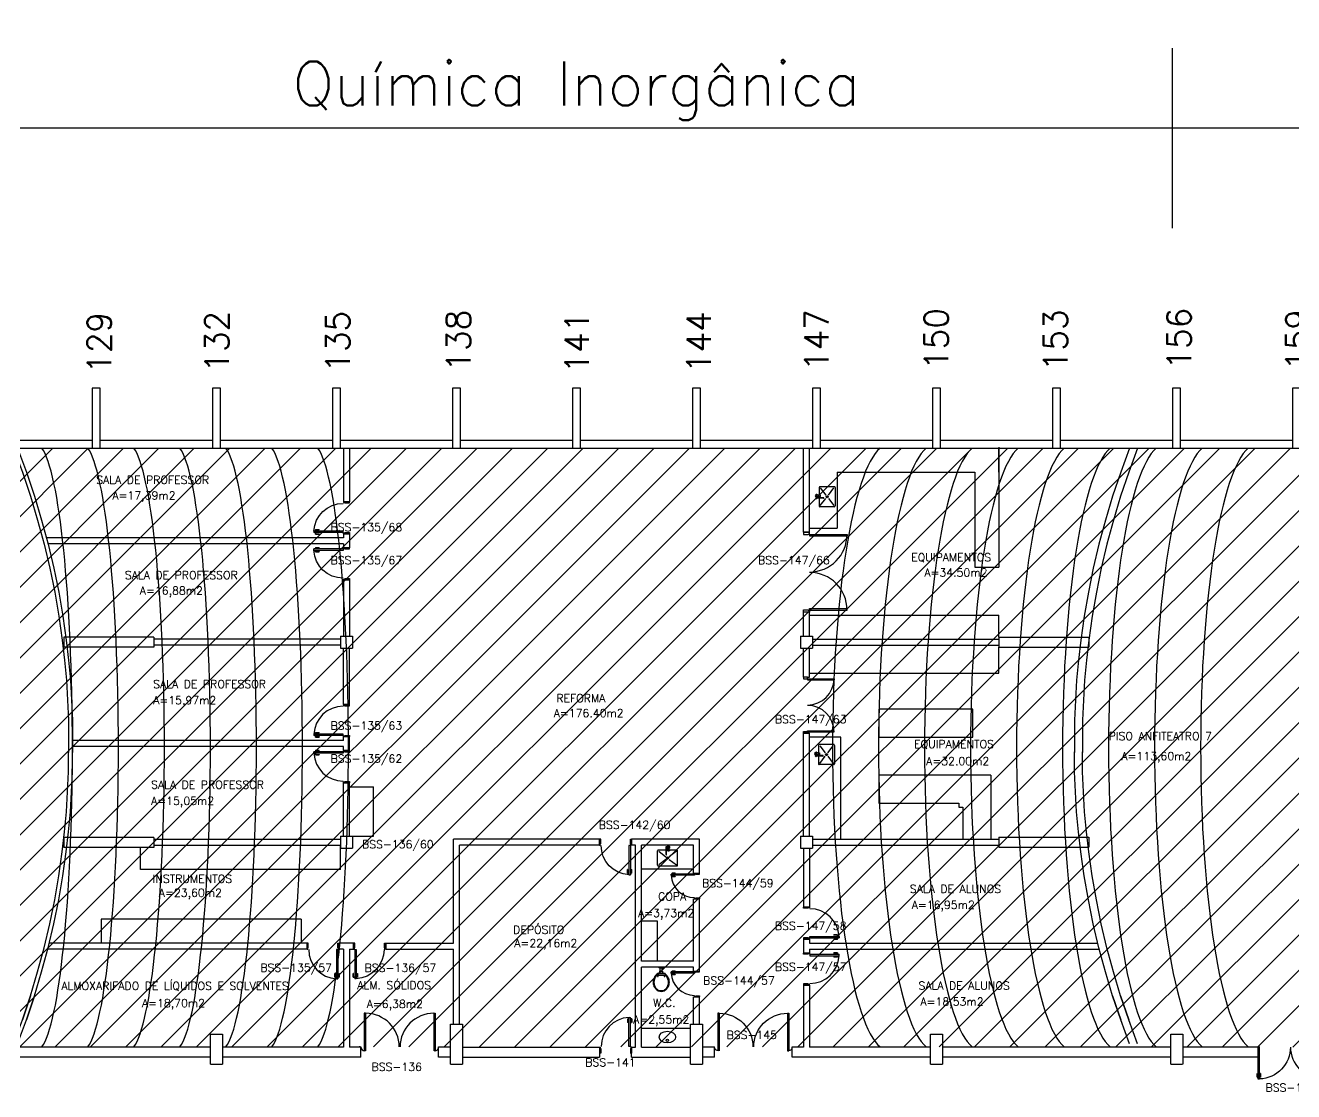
# Model space of a CAD drawing. Extents: x -248 to -11, y 347 to 447.
# Drawn here: x -106.94 to -75.24, y 415.94 to 442.6 of the extents above; entities that cross this region are included whole.
import ezdxf
from ezdxf.enums import TextEntityAlignment as Align

# ---------------------------------------------------------------- set-up
doc = ezdxf.new("R2010")
doc.units = 0
doc.header["$LTSCALE"] = 0.02
doc.header["$MEASUREMENT"] = 0
doc.header["$PDMODE"] = 99
doc.layers.get('0').update_dxf_attribs({"linetype": 'CONTINUOUS'})
doc.layers.get('DEFPOINTS').update_dxf_attribs({"linetype": 'CONTINUOUS'})
for name, color, linetype in [('1', 1, 'CONTINUOUS'), ('ALV', 2, 'CONTINUOUS'), ('AREA', 2, 'CONTINUOUS'), ('BANC', 2, 'CONTINUOUS'), ('DIV', 2, 'CONTINUOUS'), ('EQUIP', 1, 'CONTINUOUS'), ('ESQ', 1, 'CONTINUOUS'), ('ESTR', 3, 'CONTINUOUS'), ('LAYOUT-ANF', 1, 'CONTINUOUS'), ('MAÇANETA', 1, 'CONTINUOUS'), ('NOPILAR1', 2, 'CONTINUOUS'), ('PORTA', 2, 'CONTINUOUS'), ('TEXTO', 2, 'CONTINUOUS'), ('TEXTO-CENTRO-CUSTO', 2, 'CONTINUOUS'), ('TEXTO-ENDEREÇO', 2, 'CONTINUOUS')]:
    doc.layers.add(name, color=color, linetype=linetype)
doc.styles.add('1', font='romans.shx', dxfattribs={"height": 1.1})
doc.styles.add('NOPILAR', font='simplex.shx', dxfattribs={"height": 0.6})
doc.styles.add('UNB-100', font='simplex.shx', dxfattribs={"height": 0.2})
doc.styles.add('UNB-100-1', font='simplex.shx', dxfattribs={"height": 0.2})
doc.dimstyles.new('1-600', dxfattribs={"dimtxt": 1.1, "dimasz": 2.5, "dimexe": 2, "dimexo": 4, "dimgap": 0.2, "dimtad": 1, "dimdec": 0, "dimzin": 4, "dimdsep": 46, "dimlunit": 6, "dimtxsty": '1', "dimblk1": 'NONE', "dimblk2": 'NONE', "dimsah": 1, "dimcen": 0, "dimclrd": 2, "dimclre": 2, "dimclrt": 2, "dimadec": 0, "dimazin": 0, "dimtfac": 1, "dimtdec": 0, "dimtmove": 2, "dimatfit": 3, "dimldrblk": 'NONE', "dimfxl": 0, "dimtolj": 1, "dimtzin": 0, "dimarcsym": 0})

# ---------------------------------------------------------------- blocks, each defined once
blk = doc.blocks.new('PILAR-SSS')
blk.add_lwpolyline([(0, 0), (0, -1.5), (0.2, -1.5), (0.2, 0)], close=True)
blk = doc.blocks.new('PISOANF-SSS')
for p, q in [((0, 0), (-0.224, -0.6)), ((-0.224, -0.6), (-0.427, -1.2)), ((-0.427, -1.2), (-0.603, -1.8)), ((-0.603, -1.8), (-0.772, -2.4)), ((-0.772, -2.4), (-0.914, -3)), ((-0.914, -3), (-1.032, -3.6)), ((-1.032, -3.6), (-1.14, -4.2)), ((-1.14, -4.2), (-1.223, -4.8)), ((-1.223, -4.8), (-1.28, -5.3)), ((-1.28, -5.3), (-1.324, -5.8)), ((-1.324, -5.8), (-1.355, -6.3)), ((-1.355, -6.3), (-1.374, -6.8)), ((-1.374, -6.8), (-1.374, -7.111)), ((-1.374, -7.111), (-1.38, -7.611)), ((-1.374, -8.093), (-1.38, -7.593)), ((-1.355, -8.593), (-1.374, -8.093)), ((-1.324, -9.093), (-1.355, -8.593)), ((-1.28, -9.593), (-1.324, -9.093)), ((-1.223, -10.093), (-1.28, -9.593)), ((-1.14, -10.693), (-1.223, -10.093)), ((-1.032, -11.293), (-1.14, -10.693)), ((-0.914, -11.893), (-1.032, -11.293)), ((-0.772, -12.493), (-0.914, -11.893)), ((-0.603, -13.093), (-0.772, -12.493)), ((-0.427, -13.693), (-0.603, -13.093))]:
    blk.add_line(p, q)
blk.add_lwpolyline([(-0.224, -14.293), (-0.427, -13.693)], close=True)
blk.add_lwpolyline([(0, -14.893), (-0.224, -14.293)])
blk = doc.blocks.new('*D57')
at = {"color": 2, "linetype": 'ByBlock'}
for p, q in [((-78.269, 437.53), (-78.269, 442.03)), ((-72.069, 440.03), (-78.269, 440.03))]:
    blk.add_line(p, q, dxfattribs=at)
at = {"layer": 'DEFPOINTS', "color": 0, "linetype": 'ByBlock'}
for p in [(-78.269, 440.03), (-78.269, 433.53), (-72.069, 433.53)]:
    blk.add_point(p, dxfattribs=at)
blk = doc.blocks.new('_NONE')
at = {"color": 0, "linetype": 'ByBlock'}
blk.add_circle((0, 0), 0.25, dxfattribs=at)
blk = doc.blocks.new('*D56')
at = {"layer": 'DEFPOINTS', "color": 0}
for p in [(-108.069, 440.03), (-108.069, 433.53), (-78.269, 433.53)]:
    blk.add_point(p, dxfattribs=at)
at = {"layer": 'TEXTO-CENTRO-CUSTO', "color": 2, "lineweight": -2}
for p, q in [((-108.069, 437.53), (-108.069, 442.03)), ((-78.269, 440.03), (-108.069, 440.03))]:
    blk.add_line(p, q, dxfattribs=at)
at = {"layer": 'TEXTO-CENTRO-CUSTO', "color": 2, "insert": (-93.169, 440.963), "char_height": 1.1, "attachment_point": 5, "style": '1'}
blk.add_mtext('\\A1;Química Inorgânica', dxfattribs=at)
blk = doc.blocks.new('PDVDP-SSS')
for p, q in [((0.112, 0.84), (0.112, -0.1)), ((0.147, 0.84), (0.112, 0.84)), ((0.147, 0.84), (0.147, -0.1)), ((1.853, 0.84), (1.888, 0.84)), ((1.853, 0.84), (1.853, -0.1)), ((1.888, 0.84), (1.888, -0.1)), ((0.009, 0), (-0.009, 0)), ((0, -0.012), (0, 0.01)), ((0.147, -0.1), (0.112, -0.1))]:
    blk.add_line(p, q)
at = {"color": 1}
for centre, radius, start, end in [((0.148, -0.002), 0.843, 0, 90), ((1.853, -0.002), 0.843, 90, 180), ((0.131, 0), 0.101, 180, 270), ((1.87, 0), 0.101, 270, 0)]:
    blk.add_arc(centre, radius, start, end, dxfattribs=at)
blk = doc.blocks.new('PE80-SSS')
for p, q in [((0.075, 0), (-0.075, 0)), ((-0.075, -0.03), (-0.075, 0)), ((0.075, 0), (0.075, -0.02)), ((0.777, 0.01), (0.687, 0.01)), ((0.687, 0), (0.687, 0.01)), ((0.777, 0.01), (0.777, -0.03)), ((0.04, -0.03), (-0.075, -0.03)), ((0.075, -0.02), (0.04, -0.02)), ((0.04, -0.03), (0.04, -0.02)), ((0.085, -0.03), (0.817, -0.03)), ((0.085, -0.03), (0.085, -0.065)), ((0.085, -0.065), (0.817, -0.065)), ((0.767, 0), (0.687, 0)), ((0.767, -0.095), (0.687, -0.095)), ((0.687, -0.095), (0.687, -0.105)), ((0.777, -0.105), (0.687, -0.105)), ((0.767, 0), (0.767, -0.03)), ((0.767, -0.095), (0.767, -0.065)), ((0.777, -0.105), (0.777, -0.065)), ((0.817, -0.065), (0.817, -0.03)), ((0.04, -0.771), (-0.075, -0.771)), ((-0.075, -0.771), (-0.075, -0.801)), ((0.075, -0.801), (-0.075, -0.801)), ((0.075, -0.802), (-0.075, -0.802)), ((0.04, -0.771), (0.04, -0.781)), ((0.075, -0.781), (0.04, -0.781)), ((0.075, -0.801), (0.075, -0.781))]:
    blk.add_line(p, q)
blk.add_arc((0.085, -0.03), 0.731, 270, 357.3429)
blk = doc.blocks.new('PD80-SSS')
at = {"color": 1}
for p, q in [((-0.777, 0.01), (-0.777, -0.03)), ((-0.777, 0.01), (-0.687, 0.01)), ((-0.687, 0), (-0.687, 0.01)), ((-0.777, -0.105), (-0.777, -0.065)), ((-0.777, -0.105), (-0.687, -0.105)), ((-0.767, 0), (-0.767, -0.03)), ((-0.767, 0), (-0.687, 0)), ((-0.767, -0.095), (-0.767, -0.065)), ((-0.767, -0.095), (-0.687, -0.095)), ((-0.687, -0.095), (-0.687, -0.105))]:
    blk.add_line(p, q, dxfattribs=at)
at = {"color": 2}
for p, q in [((-0.075, 0), (0.075, 0)), ((0.075, -0.03), (0.075, 0)), ((-0.817, -0.065), (-0.817, -0.03)), ((-0.085, -0.03), (-0.817, -0.03)), ((-0.085, -0.065), (-0.817, -0.065)), ((-0.085, -0.03), (-0.085, -0.065)), ((-0.075, 0), (-0.075, -0.02)), ((-0.075, -0.02), (-0.04, -0.02)), ((-0.04, -0.03), (-0.04, -0.02)), ((-0.04, -0.03), (0.075, -0.03)), ((-0.075, -0.781), (-0.04, -0.781)), ((-0.075, -0.801), (-0.075, -0.781)), ((-0.075, -0.801), (0.075, -0.801)), ((-0.075, -0.802), (0.075, -0.802)), ((-0.04, -0.771), (0.075, -0.771)), ((-0.04, -0.771), (-0.04, -0.781)), ((0.075, -0.771), (0.075, -0.801))]:
    blk.add_line(p, q, dxfattribs=at)
at = {"color": 1}
blk.add_arc((-0.085, -0.03), 0.731, 182.6571, 270, dxfattribs=at)
blk = doc.blocks.new('VDC-P-SSS')
for p, q in [((-0.127, 0.192), (0.127, 0.192)), ((-0.109, 0.202), (0.109, 0.202)), ((-0.068, 0.152), (0.068, 0.152)), ((-0.05, 0.152), (-0.03, 0.11)), ((-0.05, 0.015), (-0.05, 0)), ((-0.05, 0), (0.05, 0)), ((0.045, 0.02), (-0.045, 0.02)), ((-0.04, 0.025), (-0.04, 0.02)), ((0.035, 0.03), (-0.035, 0.03)), ((-0.03, 0.152), (-0.03, 0.11)), ((0.03, 0.11), (-0.03, 0.11)), ((0.03, 0.1), (-0.03, 0.1)), ((-0.025, 0.1), (-0.025, 0.03)), ((0.025, 0.1), (0.025, 0.03)), ((0.03, 0.152), (0.03, 0.11)), ((0.05, 0.152), (0.03, 0.11)), ((0.04, 0.025), (0.04, 0.02)), ((0.05, 0.015), (0.05, 0))]:
    blk.add_line(p, q)
for points in [[(0.16, 0.244, 0.050424), (0.18, 0.288, 0.082137), (0.195, 0.381, 0.082137), (0.18, 0.474, 0.090148), (0.138, 0.549, 0.104406), (0.073, 0.601, 0.117345), (0, 0.619, 0.117345), (-0.073, 0.601, 0.104406), (-0.138, 0.549, 0.090148), (-0.18, 0.474, 0.082137), (-0.195, 0.381, 0.082137)], [(-0.195, 0.381, 0.082137), (-0.18, 0.288, 0.050424), (-0.16, 0.244, 0.104406)], [(0.142, 0.254, 0.050424), (0.161, 0.295, 0.082137), (0.175, 0.381, 0.082137), (0.161, 0.468, 0.090148), (0.122, 0.536, 0.104406), (0.064, 0.583, 0.117345), (0, 0.599, 0.117345), (-0.064, 0.583, 0.104406), (-0.122, 0.536, 0.090148), (-0.161, 0.468, 0.082137), (-0.175, 0.381, 0.082137)], [(-0.175, 0.381, 0.082137), (-0.161, 0.295, 0.050424), (-0.142, 0.254, 0.050424)]]:
    blk.add_lwpolyline(points, format="xyb")
for centre in [(-0.083, 0.226), (0.083, 0.226)]:
    blk.add_circle(centre, 0.0101)
for centre, radius, start, end in [((0.08, 0.36), 0.266, 205.6863, 226.7558), ((0.08, 0.36), 0.246, 205.6863, 219.7706), ((-0.068, 0.202), 0.05, 226.7558, 270), ((-0.045, 0.015), 0.005, 90, 180), ((-0.035, 0.025), 0.005, 90, 180), ((-0.03, 0.105), 0.005, 90, 270), ((0.03, 0.105), 0.005, 270, 90), ((0.035, 0.025), 0.005, 0, 90), ((0.045, 0.015), 0.005, 360, 90), ((0.068, 0.202), 0.05, 270, 313.2442), ((-0.08, 0.36), 0.266, 313.2442, 334.3137), ((-0.08, 0.36), 0.246, 320.2294, 334.3137)]:
    blk.add_arc(centre, radius, start, end)
blk = doc.blocks.new('INOXA1-P-SSS')
for p, q in [((0.043, 0.008), (0.043, -0.022)), ((0.062, 0.04), (0.071, 0.04)), ((0.131, 0.048), (0.076, 0.043)), ((0.131, -0.002), (0.076, 0.003)), ((0.12, 0.23), (0.12, 0.047)), ((0.22, 0.25), (0.14, 0.25)), ((0.15, 0.22), (0.287, 0.043)), ((0.5, 0.25), (0.22, 0.25)), ((0.353, 0.043), (0.49, 0.22)), ((0.52, 0.23), (0.52, -0.23)), ((0.22, -0.027), (0.054, -0.027)), ((0.22, -0.037), (0.054, -0.037)), ((0.063, -0.003), (0.063, -0.021)), ((0.12, -0.001), (0.12, -0.027)), ((0.12, -0.037), (0.12, -0.23)), ((0.22, -0.25), (0.14, -0.25)), ((0.15, -0.22), (0.287, -0.043)), ((0.231, -0.027), (0.22, -0.027)), ((0.231, -0.037), (0.22, -0.037)), ((0.5, -0.25), (0.22, -0.25)), ((0.353, -0.043), (0.49, -0.22))]:
    blk.add_line(p, q)
blk.add_lwpolyline([(0.076, 0.003), (0.072, 0.004), (0.069, 0.009), (0.067, 0.015), (0.066, 0.023), (0.067, 0.031), (0.069, 0.037), (0.072, 0.042), (0.076, 0.043)])
blk.add_lwpolyline([(0.131, 0.048), (0.137, 0.046), (0.143, 0.041), (0.147, 0.033), (0.148, 0.023), (0.147, 0.013), (0.143, 0.006), (0.137, 0), (0.131, -0.002), (0.125, 0), (0.119, 0.006), (0.115, 0.013), (0.114, 0.023), (0.115, 0.033), (0.119, 0.041), (0.125, 0.046)], close=True)
for radius in [0.0266, 0.0163]:
    blk.add_circle((0.32, 0), radius)
for centre, radius, start, end in [((0.054, 0.023), 0.0349, 36.1705, 252.2568), ((0.054, 0.023), 0.0189, 62.7367, 235.7375), ((0.073, -0.003), 0.01, 102.8285, 180), ((0.054, 0.023), 0.0349, 285.5373, 323.9987), ((0.14, 0.23), 0.02, 90, 180), ((0.5, 0.23), 0.02, 360, 90), ((0.054, -0.032), 0.0145, 20.161, 339.839), ((0.054, -0.032), 0.005, 90.0037, 269.9963), ((0.14, -0.23), 0.02, 180, 270), ((0.231, -0.032), 0.00738, 222.6559, 137.3441), ((0.231, -0.032), 0.005, 269.9935, 90.0065), ((0.5, -0.23), 0.02, 270, 360)]:
    blk.add_arc(centre, radius, start, end)
blk = doc.blocks.new('PTDP-SSS')
for p, q in [((0.055, 1.015), (0.09, 1.015)), ((0.055, 0.075), (0.055, 1.015)), ((0.09, 0.075), (0.09, 1.015)), ((1.91, 0.075), (1.91, 1.015)), ((1.945, 1.015), (1.91, 1.015)), ((1.945, 0.075), (1.945, 1.015)), ((0.05, 0.075), (0, 0.075)), ((0, 0.075), (0, -0.075)), ((0.05, 0.04), (0.05, 0.075)), ((0.06, 0.04), (0.05, 0.04)), ((0.055, 0.075), (0.09, 0.075)), ((0.06, -0.075), (0.06, 0.04)), ((1.945, 0.075), (1.91, 0.075)), ((1.94, -0.075), (1.94, 0.04)), ((1.94, 0.04), (1.95, 0.04)), ((1.95, 0.04), (1.95, 0.075)), ((1.95, 0.075), (2, 0.075)), ((2, 0.075), (2, -0.075)), ((0, -0.075), (0.06, -0.075)), ((2, -0.075), (1.94, -0.075))]:
    blk.add_line(p, q)
for centre, start, end in [((0.055, 0.075), 0, 90), ((1.945, 0.075), 90, 180)]:
    blk.add_arc(centre, 0.94, start, end)
blk = doc.blocks.new('DOOR-80-SSS')
at = {"layer": 'MAÇANETA'}
for p, q in [((-0.08, -0.755), (-0.08, -0.665)), ((-0.08, -0.665), (-0.075, -0.665)), ((-0.08, -0.755), (-0.053, -0.755)), ((-0.075, -0.755), (-0.075, -0.665)), ((-0.075, -0.735), (-0.053, -0.735)), ((-0.053, -0.728), (-0.05, -0.728)), ((-0.053, -0.763), (-0.053, -0.728)), ((-0.053, -0.763), (-0.05, -0.763)), ((-0.012, -0.728), (-0.015, -0.728)), ((-0.012, -0.763), (-0.015, -0.763)), ((-0.012, -0.763), (-0.012, -0.728)), ((0.01, -0.735), (-0.012, -0.735)), ((0.015, -0.755), (-0.012, -0.755)), ((0.01, -0.755), (0.01, -0.665)), ((0.015, -0.665), (0.01, -0.665)), ((0.015, -0.755), (0.015, -0.665))]:
    blk.add_line(p, q, dxfattribs=at)
at = {"layer": 'PORTA'}
for p, q in [((-0.05, -0.8), (-0.05, 0)), ((-0.015, 0), (-0.05, 0)), ((-0.015, -0.8), (-0.015, 0)), ((-0.05, -0.8), (-0.015, -0.8))]:
    blk.add_line(p, q, dxfattribs=at)
at = {"layer": 'PORTA', "color": 1}
blk.add_arc((-0.02, 0), 0.8, 180, 267.8509, dxfattribs=at)

msp = doc.modelspace()

# ---------------------------------------------------------------- hatches: boundary and pattern name
at = {"layer": '1'}
h = msp.add_hatch(dxfattribs=at)
h.set_pattern_fill('ANSI31', color=256, scale=5, angle=180, style=0)
h.paths.add_polyline_path([(-111.094, 432.03), (-72.243, 432.03), (-72.269, 417.058), (-111.069, 417.061)])

# ---------------------------------------------------------------- linework, layer by layer
at = {"layer": 'ALV'}
for p, q in [((-108.069, 432.23), (-105.269, 432.23)), ((-105.069, 432.23), (-102.269, 432.23)), ((-102.069, 432.23), (-99.269, 432.23)), ((-99.069, 432.23), (-96.269, 432.23)), ((-96.069, 432.23), (-93.269, 432.23)), ((-93.069, 432.23), (-90.269, 432.23)), ((-90.069, 432.23), (-87.269, 432.23)), ((-87.069, 432.23), (-84.269, 432.23)), ((-84.069, 432.23), (-81.269, 432.23)), ((-81.069, 432.23), (-78.269, 432.23)), ((-78.069, 432.23), (-75.269, 432.23)), ((-108.069, 432.03), (-105.269, 432.03)), ((-105.069, 432.03), (-102.269, 432.03)), ((-102.069, 432.03), (-99.269, 432.03)), ((-99.069, 432.03), (-96.269, 432.03)), ((-98.989, 432.03), (-98.989, 430.693)), ((-98.839, 432.03), (-98.839, 430.693)), ((-96.069, 432.03), (-93.269, 432.03)), ((-93.069, 432.03), (-90.269, 432.03)), ((-90.069, 432.03), (-87.269, 432.03)), ((-87.494, 429.93), (-87.494, 432.03)), ((-87.344, 429.93), (-87.344, 432.03)), ((-87.069, 432.03), (-84.269, 432.03)), ((-84.069, 432.03), (-81.269, 432.03)), ((-81.069, 432.03), (-78.269, 432.03)), ((-78.069, 432.03), (-75.269, 432.03)), ((-98.839, 430.693), (-98.989, 430.693)), ((-98.839, 429.891), (-98.989, 429.891)), ((-98.989, 429.891), (-98.989, 429.791)), ((-98.839, 429.891), (-98.839, 429.541)), ((-87.494, 429.93), (-87.344, 429.93)), ((-98.989, 429.791), (-106.415, 429.791)), ((-98.989, 429.641), (-106.373, 429.641)), ((-98.989, 429.641), (-98.989, 429.541)), ((-98.839, 429.541), (-98.989, 429.541)), ((-98.839, 428.74), (-98.989, 428.74)), ((-98.989, 428.74), (-98.989, 427.33)), ((-98.839, 428.74), (-98.839, 427.33)), ((-87.494, 427.33), (-87.494, 427.93)), ((-87.344, 427.93), (-87.494, 427.93)), ((-87.344, 427.33), (-87.344, 427.93)), ((-103.729, 427.305), (-105.979, 427.305)), ((-103.729, 427.055), (-105.979, 427.055)), ((-99.069, 427.255), (-103.729, 427.255)), ((-99.069, 427.105), (-103.729, 427.105)), ((-98.989, 425.619), (-98.989, 427.03)), ((-98.839, 425.619), (-98.839, 427.03)), ((-87.494, 426.305), (-87.494, 427.03)), ((-87.344, 426.305), (-87.344, 427.03)), ((-87.269, 427.255), (-82.609, 427.255)), ((-87.269, 427.105), (-82.609, 427.105)), ((-82.609, 427.305), (-80.359, 427.305)), ((-82.609, 427.055), (-80.359, 427.055)), ((-87.389, 426.305), (-87.344, 426.305)), ((-98.839, 425.619), (-98.989, 425.619)), ((-98.989, 424.718), (-98.989, 424.818)), ((-98.839, 424.818), (-98.989, 424.818)), ((-98.839, 424.468), (-98.839, 424.818)), ((-87.494, 422.33), (-87.494, 424.904)), ((-87.494, 424.904), (-87.344, 424.904)), ((-87.344, 422.33), (-87.344, 424.904)), ((-98.989, 424.568), (-105.767, 424.568)), ((-98.989, 424.718), (-105.766, 424.718)), ((-98.989, 424.468), (-98.989, 424.568)), ((-98.839, 424.468), (-98.989, 424.468)), ((-98.989, 422.33), (-98.989, 423.666)), ((-98.839, 423.666), (-98.989, 423.666)), ((-98.839, 422.33), (-98.839, 423.666)), ((-103.729, 422.3), (-105.979, 422.3)), ((-99.069, 422.25), (-103.729, 422.25)), ((-92.593, 422.255), (-96.242, 422.255)), ((-96.242, 419.656), (-96.242, 422.255)), ((-92.593, 422.105), (-92.593, 422.255)), ((-90.091, 422.255), (-91.791, 422.255)), ((-91.791, 422.255), (-91.791, 422.105)), ((-90.091, 421.405), (-90.091, 422.255)), ((-87.269, 422.255), (-82.609, 422.255)), ((-82.609, 422.305), (-80.359, 422.305)), ((-103.729, 422.05), (-105.979, 422.05)), ((-99.069, 422.1), (-103.729, 422.1)), ((-96.092, 417.627), (-96.092, 422.105)), ((-92.593, 422.105), (-96.092, 422.105)), ((-91.691, 422.105), (-91.791, 422.105)), ((-91.691, 417.058), (-91.691, 422.105)), ((-91.541, 419.208), (-91.541, 422.105)), ((-90.241, 422.105), (-91.541, 422.105)), ((-90.241, 421.405), (-90.241, 422.105)), ((-87.494, 422.03), (-87.494, 420.558)), ((-87.344, 422.03), (-87.344, 420.558)), ((-87.269, 422.105), (-82.609, 422.105)), ((-82.609, 422.055), (-80.359, 422.055)), ((-90.241, 421.405), (-90.241, 421.505)), ((-90.241, 421.405), (-90.091, 421.405)), ((-90.241, 419.208), (-90.241, 420.763)), ((-90.241, 420.763), (-90.091, 420.763)), ((-90.091, 418.958), (-90.091, 420.763)), ((-87.494, 420.558), (-87.344, 420.558)), ((-87.494, 419.756), (-87.344, 419.756)), ((-87.494, 419.756), (-87.494, 419.406)), ((-87.344, 419.756), (-87.344, 419.656)), ((-99.901, 419.506), (-106.378, 419.506)), ((-99.901, 419.656), (-106.341, 419.656)), ((-99.901, 419.656), (-99.901, 419.506)), ((-98.739, 419.656), (-99.1, 419.656)), ((-99.1, 419.656), (-99.1, 419.506)), ((-98.989, 419.506), (-99.1, 419.506)), ((-98.989, 419.506), (-98.989, 417.058)), ((-98.839, 419.506), (-98.839, 417.058)), ((-98.839, 419.506), (-98.739, 419.506)), ((-98.739, 419.656), (-98.739, 419.506)), ((-97.937, 419.656), (-97.937, 419.506)), ((-97.937, 419.656), (-96.242, 419.656)), ((-97.937, 419.506), (-96.242, 419.506)), ((-96.242, 417.627), (-96.242, 419.506)), ((-87.494, 419.406), (-87.344, 419.406)), ((-87.344, 419.656), (-80.143, 419.656)), ((-87.344, 419.506), (-80.106, 419.506)), ((-87.344, 419.506), (-87.344, 419.406)), ((-90.241, 419.208), (-91.541, 419.208)), ((-90.241, 419.058), (-91.541, 419.058)), ((-91.541, 417.058), (-91.541, 419.058)), ((-90.241, 418.958), (-90.241, 419.058)), ((-90.241, 418.958), (-90.091, 418.958)), ((-87.494, 418.605), (-87.344, 418.605)), ((-87.494, 418.605), (-87.494, 417.058)), ((-87.344, 418.605), (-87.344, 417.058)), ((-90.241, 417.627), (-90.241, 418.317)), ((-90.241, 418.317), (-90.091, 418.317)), ((-90.091, 417.627), (-90.091, 418.317)), ((-102.316, 417.058), (-108.016, 417.058)), ((-98.989, 417.058), (-102.016, 417.058)), ((-98.557, 417.058), (-98.839, 417.058)), ((-98.557, 416.808), (-98.557, 417.061)), ((-96.616, 416.808), (-96.616, 417.061)), ((-96.316, 417.058), (-96.616, 417.058)), ((-96.017, 417.058), (-92.593, 417.058)), ((-92.592, 417.058), (-92.594, 416.808)), ((-91.791, 416.808), (-91.791, 417.058)), ((-91.791, 417.058), (-91.691, 417.058)), ((-91.541, 417.058), (-90.317, 417.058)), ((-89.717, 417.058), (-90.016, 417.058)), ((-89.717, 416.808), (-89.717, 417.061)), ((-87.776, 416.808), (-87.776, 417.061)), ((-87.494, 417.058), (-87.776, 417.058)), ((-84.316, 417.058), (-87.344, 417.058)), ((-78.316, 417.058), (-84.016, 417.058)), ((-76.089, 417.058), (-78.016, 417.058)), ((-102.316, 416.808), (-108.016, 416.808)), ((-98.557, 416.808), (-102.016, 416.808)), ((-96.316, 416.808), (-96.616, 416.808)), ((-96.017, 416.808), (-92.594, 416.808)), ((-91.791, 416.808), (-90.317, 416.808)), ((-89.717, 416.808), (-90.016, 416.808)), ((-84.316, 416.808), (-87.776, 416.808)), ((-78.316, 416.808), (-84.016, 416.808)), ((-76.089, 416.808), (-78.016, 416.808))]:
    msp.add_line(p, q, dxfattribs=at)
at = {"layer": 'BANC'}
for p, q in [((-82.609, 432.055), (-82.609, 429.055)), ((-82.609, 431.43), (-82.609, 432.03)), ((-86.655, 431.43), (-86.655, 430.029)), ((-86.655, 431.43), (-83.209, 431.43)), ((-83.209, 431.43), (-83.209, 429.055)), ((-87.344, 430.029), (-86.655, 430.029)), ((-83.209, 429.055), (-82.609, 429.055)), ((-87.344, 427.855), (-82.609, 427.855)), ((-82.609, 427.305), (-82.609, 427.855)), ((-82.609, 426.405), (-82.609, 427.055)), ((-87.344, 426.405), (-82.609, 426.405)), ((-86.564, 424.804), (-87.344, 424.804)), ((-86.564, 422.255), (-86.564, 424.804)), ((-82.814, 423.854), (-85.614, 423.854)), ((-85.614, 423.854), (-85.614, 423.154)), ((-82.814, 423.854), (-82.814, 422.255)), ((-98.839, 423.566), (-98.239, 423.566)), ((-98.239, 422.33), (-98.239, 423.566)), ((-85.614, 423.154), (-83.614, 423.154)), ((-83.614, 423.154), (-83.614, 423.054)), ((-83.614, 423.054), (-83.514, 423.054)), ((-83.514, 423.054), (-83.514, 422.255)), ((-98.769, 422.33), (-98.239, 422.33)), ((-104.069, 421.5), (-104.069, 422.05)), ((-99.069, 421.5), (-99.069, 422.1)), ((-99.069, 421.5), (-104.069, 421.5)), ((-90.241, 421.505), (-91.541, 421.505)), ((-100.051, 420.256), (-105.051, 420.256)), ((-105.051, 420.256), (-105.051, 419.656)), ((-100.051, 420.256), (-100.051, 419.656)), ((-91.141, 420.208), (-91.541, 420.208)), ((-91.141, 419.208), (-91.141, 420.208)), ((-91.541, 417.527), (-90.316, 417.527))]:
    msp.add_line(p, q, dxfattribs=at)
msp.add_lwpolyline([(-85.614, 424.804), (-83.264, 424.804), (-83.264, 425.504), (-85.614, 425.504)], close=True, dxfattribs=at)
at = {"layer": 'EQUIP'}
msp.add_circle((-90.896, 417.225), 0.0299, dxfattribs=at)
msp.add_ellipse((-90.896, 417.307), major_axis=(-0.207, 0), ratio=0.696559, dxfattribs=at)
at = {"layer": 'ESTR'}
for p, q in [((-99.069, 427.33), (-98.769, 427.33)), ((-99.069, 427.33), (-99.069, 427.03)), ((-98.769, 427.33), (-98.769, 427.03)), ((-87.569, 427.33), (-87.569, 427.03)), ((-87.569, 427.33), (-87.269, 427.33)), ((-87.269, 427.33), (-87.269, 427.03)), ((-105.979, 427.305), (-105.979, 427.055)), ((-103.729, 427.305), (-103.729, 427.055)), ((-99.069, 427.03), (-98.769, 427.03)), ((-87.569, 427.03), (-87.269, 427.03)), ((-82.609, 427.305), (-82.609, 427.055)), ((-80.359, 427.305), (-80.359, 427.055)), ((-105.979, 422.3), (-105.979, 422.05)), ((-103.729, 422.3), (-103.729, 422.05)), ((-99.069, 422.33), (-99.069, 422.03)), ((-99.069, 422.33), (-98.769, 422.33)), ((-98.769, 422.33), (-98.769, 422.03)), ((-87.569, 422.33), (-87.269, 422.33)), ((-87.569, 422.33), (-87.569, 422.03)), ((-87.269, 422.33), (-87.269, 422.03)), ((-82.609, 422.305), (-82.609, 422.055)), ((-80.359, 422.305), (-80.359, 422.055)), ((-99.069, 422.03), (-98.769, 422.03)), ((-87.569, 422.03), (-87.269, 422.03)), ((-96.316, 416.627), (-96.316, 417.627)), ((-96.316, 417.627), (-96.016, 417.627)), ((-96.016, 417.627), (-96.016, 416.627)), ((-90.316, 416.627), (-90.316, 417.627)), ((-90.316, 417.627), (-90.016, 417.627)), ((-90.016, 417.627), (-90.016, 416.627)), ((-102.316, 417.377), (-102.016, 417.377)), ((-102.316, 416.627), (-102.316, 417.377)), ((-102.016, 417.377), (-102.016, 416.627)), ((-84.316, 417.377), (-84.016, 417.377)), ((-84.316, 416.627), (-84.316, 417.377)), ((-84.016, 417.377), (-84.016, 416.627)), ((-78.316, 417.377), (-78.016, 417.377)), ((-78.316, 416.627), (-78.316, 417.377)), ((-78.016, 417.377), (-78.016, 416.627)), ((-102.316, 416.627), (-102.017, 416.627)), ((-96.316, 416.627), (-96.017, 416.627)), ((-90.316, 416.627), (-90.017, 416.627)), ((-84.316, 416.627), (-84.017, 416.627)), ((-78.316, 416.627), (-78.017, 416.627))]:
    msp.add_line(p, q, dxfattribs=at)
at = {"layer": 'LAYOUT-ANF'}
for centre, ratio, start_param, end_param in [((-106.667, 424.544), 0.118888, 0.149611, 2.991978), ((-105.517, 424.544), 0.118888, 0.149612, 2.991979), ((-104.367, 424.544), 0.118888, 0.149612, 2.991979), ((-103.217, 424.544), 0.118888, 0.149612, 2.991979), ((-102.067, 424.544), 0.118888, 0.149612, 2.991979), ((-100.917, 424.544), 0.118888, 0.149612, 2.991979), ((-99.767, 424.544), 0.118888, 0.149612, 2.991979), ((-85.368, 424.544), 0.185061, 3.291207, 6.133574), ((-84.217, 424.544), 0.185061, 3.291207, 6.133574), ((-83.067, 424.544), 0.185061, 3.291207, 6.133574), ((-81.917, 424.544), 0.185061, 3.291207, 6.133574), ((-80.767, 424.544), 0.185061, 3.291207, 6.133574), ((-79.617, 424.544), 0.185061, 3.291207, 6.133574), ((-78.467, 424.544), 0.185061, 3.291207, 6.133574), ((-77.317, 424.544), 0.185061, 3.291206, 6.133574), ((-76.167, 424.544), 0.185061, 3.291206, 6.133573)]:
    msp.add_ellipse(centre, major_axis=(0, -7.57), ratio=ratio, start_param=start_param, end_param=end_param, dxfattribs=at)

# ---------------------------------------------------------------- block references
at = {"layer": 'ALV', "xscale": -1}
for p in [(-107.242, 432.03), (-107.142, 432.03)]:
    msp.add_blockref('PISOANF-SSS', p, dxfattribs=at)
at = {"layer": 'ALV'}
for p in [(-79.342, 432.03), (-79.142, 432.03)]:
    msp.add_blockref('PISOANF-SSS', p, dxfattribs=at)
at = {"layer": 'DIV', "rotation": 359.9999999764968}
msp.add_blockref('PDVDP-SSS', (-98.587, 417.061), dxfattribs=at)
at = {"layer": 'DIV', "xscale": -1, "rotation": 2.350311945065187e-08}
msp.add_blockref('PDVDP-SSS', (-87.746, 417.061), dxfattribs=at)
at = {"layer": 'EQUIP'}
for p, rotation in [((-87.223, 430.817), 359.9999998589813), ((-87.238, 424.37), 359.9999998589813), ((-90.891, 422.103), 269.9999998824844)]:
    msp.add_blockref('INOXA1-P-SSS', p, dxfattribs=dict(at, rotation=rotation))
at = {"layer": 'EQUIP', "xscale": -1, "rotation": 180}
msp.add_blockref('VDC-P-SSS', (-91.05, 419.058), dxfattribs=at)
at = {"layer": 'ESQ', "xscale": -1}
for name, p, rotation in [('PD80-SSS', (-98.914, 429.891), 180.0000000235032), ('PE80-SSS', (-98.914, 429.541), 2.350311945065187e-08), ('PD80-SSS', (-91.791, 422.18), 270.0000000235032), ('PE80-SSS', (-98.739, 419.581), 89.99999999999999)]:
    msp.add_blockref(name, p, dxfattribs=dict(at, rotation=rotation))
at = {"layer": 'ESQ'}
for name, p, rotation in [('PTDP-SSS', (-87.419, 429.93), 269.9999999764969), ('PE80-SSS', (-98.914, 424.818), 179.9999999764969), ('PD80-SSS', (-98.914, 424.468), 359.9999999764968), ('PD80-SSS', (-87.419, 419.756), 179.9999999764969), ('PE80-SSS', (-99.1, 419.581), 270), ('PE80-SSS', (-87.419, 419.406), 359.9999999764968), ('PD80-SSS', (-91.791, 416.983), 269.9999999764969)]:
    msp.add_blockref(name, p, dxfattribs=dict(at, rotation=rotation))
for name, p, xscale, yscale, zscale, rotation in [('PTDP-SSS', (-87.442, 426.305), 0.7004251497024256, 0.7004251497024114, 0.7004251497024256, 269.9999999764969), ('PD80-SSS', (-90.151, 421.405), 0.8, 0.8, 0.8, 359.9999999764968), ('PD80-SSS', (-90.151, 418.958), 0.8, 0.8, 0.8, 359.9999999764968)]:
    msp.add_blockref(name, p, dxfattribs=dict(at, xscale=xscale, yscale=yscale, zscale=zscale, rotation=rotation))
at = {"layer": 'ESTR'}
for p in [(-105.269, 433.53), (-102.269, 433.53), (-99.269, 433.53), (-96.269, 433.53), (-93.269, 433.53), (-90.269, 433.53), (-87.269, 433.53), (-84.269, 433.53), (-81.269, 433.53), (-78.269, 433.53), (-75.269, 433.53)]:
    msp.add_blockref('PILAR-SSS', p, dxfattribs=at)
at = {"layer": 'PORTA', "xscale": -1, "rotation": 2.092877871007204e-08}
msp.add_blockref('DOOR-80-SSS', (-76.142, 417.058), dxfattribs=at)
at = {"layer": 'PORTA', "rotation": 359.9999999790712}
msp.add_blockref('DOOR-80-SSS', (-74.502, 417.058), dxfattribs=at)

# ---------------------------------------------------------------- texts
at = {"layer": 'AREA', "style": 'UNB-100'}
for s, p in [('A=17,39m2', (-104.766, 430.75)), ('A=34.50m2', (-84.473, 428.82)), ('A=16,88m2', (-104.082, 428.369)), ('A=15,97m2', (-103.748, 425.627)), ('A=176.40m2', (-93.737, 425.308)), ('A=32.00m2', (-84.428, 424.107)), ('A=113,60m2', (-79.548, 424.233)), ('A=15,05m2', (-103.8, 423.112)), ('A=23,60m2', (-103.607, 420.814)), ('COPA', (-91.129, 420.724)), ('A=16,95m2', (-84.789, 420.511)), ('A=3,73m2', (-91.63, 420.308)), ('DEPÓSITO', (-94.751, 419.89)), ('A=22,16m2', (-94.723, 419.555)), ('A=18,70m2', (-104.029, 418.056)), ('A=6,38m2', (-98.411, 418.034)), ('W.C.', (-91.251, 418.06)), ('A=18,53m2', (-84.571, 418.093)), ('A=2,55m2', (-91.752, 417.644))]:
    msp.add_text(s, height=0.2, dxfattribs=at).set_placement(p)
at = {"layer": 'NOPILAR1', "style": 'NOPILAR'}
for s, p in [('129', (-104.794, 433.894)), ('132', (-101.855, 433.921)), ('135', (-98.836, 433.921)), ('138', (-95.817, 433.948)), ('144', (-89.812, 433.91)), ('147', (-86.867, 433.962)), ('150', (-83.875, 433.989)), ('153', (-80.898, 433.956)), ('156', (-77.807, 433.997)), ('159', (-74.841, 433.97)), ('141', (-92.857, 433.9))]:
    msp.add_text(s, height=0.6, rotation=90, dxfattribs=at).set_placement(p)
at = {"layer": 'TEXTO', "style": 'UNB-100'}
for s, p in [('SALA DE PROFESSOR', (-105.171, 431.139)), ('EQUIPAMENTOS', (-84.802, 429.202)), ('SALA DE PROFESSOR', (-104.455, 428.757)), ('SALA DE PROFESSOR ', (-103.748, 426.032)), ('REFORMA', (-93.671, 425.679)), ('PISO ANFITEATRO 7', (-79.866, 424.732)), ('EQUIPAMENTOS', (-84.729, 424.532)), ('SALA DE PROFESSOR ', (-103.8, 423.517)), ('INSTRUMENTOS', (-103.763, 421.164)), ('SALA DE ALUNOS', (-84.836, 420.911)), ('ALM. SÓLIDOS', (-98.646, 418.504)), ('ALMOXARIFADO DE LÍQUIDOS E SOLVENTES', (-106.043, 418.485)), ('SALA DE ALUNOS', (-84.619, 418.493))]:
    msp.add_text(s, height=0.2, dxfattribs=at).set_placement(p)
at = {"layer": 'TEXTO-ENDEREÇO', "style": 'UNB-100-1'}
for s, p in [('BSS-135/68', (-98.419, 429.956)), ('BSS-135/67', (-98.419, 429.13)), ('BSS-147/66', (-87.733, 429.13)), ('BSS-135/63', (-98.419, 424.994)), ('BSS-147/63', (-87.313, 425.152)), ('BSS-135/62', (-98.419, 424.169)), ('BSS-142/60', (-91.716, 422.512)), ('BSS-136/60', (-97.633, 422.027)), ('BSS-144/59', (-89.135, 421.055)), ('BSS-147/58', (-87.313, 419.988)), ('BSS-135/57', (-100.174, 418.941)), ('BSS-136/57', (-97.568, 418.937)), ('BSS-147/57', (-87.313, 418.961)), ('BSS-144/57', (-89.106, 418.619)), ('BSS-145', (-88.787, 417.259)), ('BSS-136', (-97.661, 416.462)), ('BSS-141', (-92.319, 416.575)), ('BSS-159', (-75.316, 415.942))]:
    msp.add_text(s, height=0.2, dxfattribs=at).set_placement(p, align=Align.CENTER)

# ---------------------------------------------------------------- dimensions: what is measured, and where the dimension line sits
at = {"layer": 'TEXTO-CENTRO-CUSTO'}
for base, p1, p2, text, picture, middle in [((-108.069, 440.03), (-78.269, 433.53), (-108.069, 433.53), 'Química Inorgânica', '*D56', (-93.169, 440.963)), ((-78.269, 440.03), (-72.069, 433.53), (-78.269, 433.53), ' ', '*D57', (-75.169, 440.03))]:
    dim = msp.add_linear_dim(base=base, p1=p1, p2=p2, text=text, dimstyle='1-600', override={"dimse1": 1}, dxfattribs=at)
    dim.commit()
    dim.dimension.update_dxf_attribs({"geometry": picture, "text_midpoint": middle})

doc.saveas('drawing.dxf')
